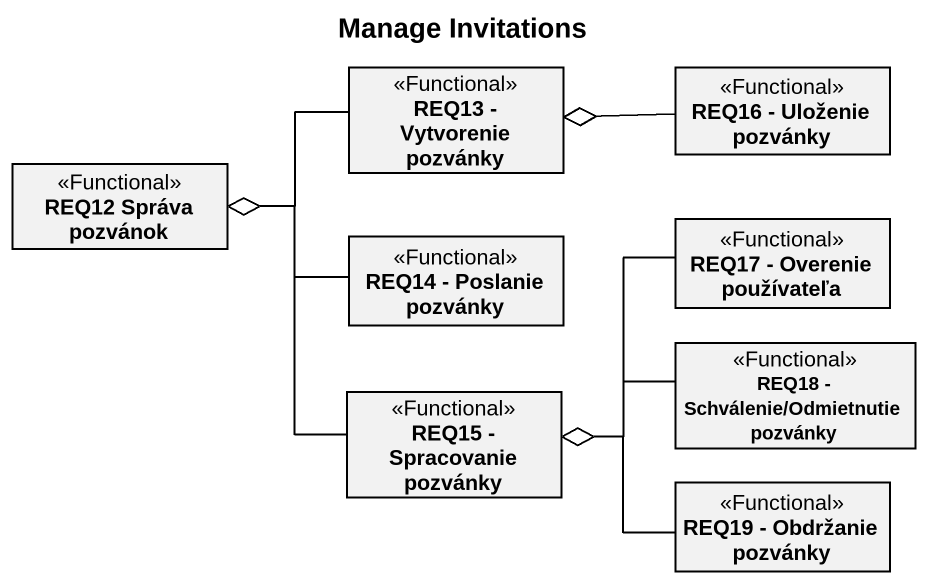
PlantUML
@startuml
title Manage Invitations
hide circle
hide empty members
class "REQ13 - Vytvorenie pozvánky" as REQ13_Vytvorenie_pozvánky <<Functional>>
class "REQ16 - Uloženie pozvánky" as REQ16_Uloženie_pozvánky <<Functional>>
class "REQ12 Správa pozvánok" as REQ12_Správa_pozvánok <<Functional>>
class "REQ14 - Poslanie pozvánky" as REQ14_Poslanie_pozvánky <<Functional>>
class "REQ17 - Overenie používateľa" as REQ17_Overenie_používateľa <<Functional>>
class "REQ18 - Schválenie/Odmietnutie pozvánky" as REQ18_Schválenie <<Functional>>
class "REQ15 - Spracovanie pozvánky" as REQ15_Spracovanie_pozvánky <<Functional>>
class "REQ19 - Obdržanie pozvánky" as REQ19_Obdržanie_pozvánky <<Functional>>
REQ13_Vytvorenie_pozvánky -left-o REQ12_Správa_pozvánok
REQ16_Uloženie_pozvánky -left-o REQ13_Vytvorenie_pozvánky
REQ14_Poslanie_pozvánky -left-o REQ12_Správa_pozvánok
REQ17_Overenie_používateľa -left-o REQ15_Spracovanie_pozvánky
REQ18_Schválenie -left-o REQ15_Spracovanie_pozvánky
REQ15_Spracovanie_pozvánky -up-o REQ12_Správa_pozvánok
REQ19_Obdržanie_pozvánky -left-o REQ15_Spracovanie_pozvánky
@enduml
